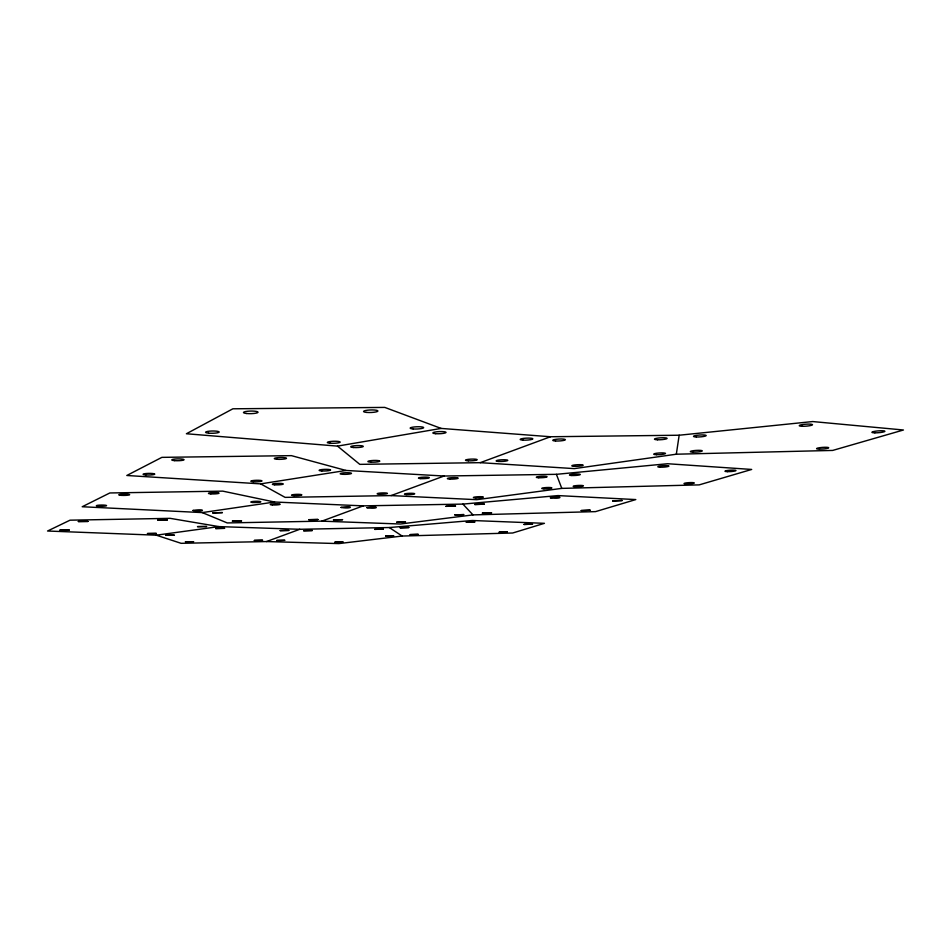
<?xml version="1.0" encoding="UTF-8"?>
<svg xmlns="http://www.w3.org/2000/svg" width="951" height="951" viewBox="0 0 951 951"><rect width="100%" height="100%" fill="white"/><g stroke="black" fill="none" stroke-linecap="round" stroke-linejoin="round"><path stroke-width="1.43" d="M676.327 454.209L679.169 435.225L812.677 421.555L903.45 429.995L832.684 450.429L676.327 454.209L574.309 468.617L480.243 462.673L359.799 464.361L337.498 446.114L186.396 433.751L232.876 408.799L384.798 407.408L441.145 428.425L550.474 436.747L679.169 435.225M266.518 541.559L299.779 529.291L389.304 527.532L472.314 520.506L544.436 523.323L512.696 533L402.142 536.043L338.877 543.592L266.518 541.559L181.106 543.318L156.285 535.187L47.55 531.015L70.029 520.185L170.122 518.343L218.932 526.604L299.779 529.291M321.83 521.148L363.246 505.861L462.899 504.101L558.011 495.59L635.803 499.572L595.516 511.626L472.992 514.895L400.347 524.013L321.83 521.148L227.241 522.931L202.242 512.589L82.202 506.74L109.829 492.963L222.772 491.132L274.566 502.021L363.246 505.861M391.075 495.59L444.069 476.023L556.406 474.323L667.602 463.731L751.682 469.449L699.175 484.879L561.779 488.386L476.76 499.679L391.075 495.59L285.098 497.373L260.693 483.869L126.804 475.488L161.872 457.36L291.446 455.648L346.021 470.46L444.069 476.023M480.243 462.673L550.474 436.747M337.498 446.114L441.145 428.425M260.693 483.869L346.021 470.46M202.242 512.589L274.566 502.021M156.285 535.187L218.932 526.604M389.304 527.532L402.142 536.043M462.899 504.101L472.992 514.895M556.406 474.323L561.779 488.386M215.651 528.518L224.543 528.316L215.651 528.518M383.241 529.077L374.706 529.362L383.241 529.125M222.391 512.589L212.715 512.862L222.391 512.589M385.607 536.114L393.797 535.841L385.654 536.067M550.379 497.825C562.457 499.513 563.681 495.174 550.427 497.765M59.972 530.135L69.185 530.028L59.972 530.135M232.401 521.136L241.625 520.934L232.448 521.089M396.626 522.277L405.471 521.98L396.626 522.277M400.228 527.793L408.799 527.508L400.228 527.793M78.339 521.517L87.932 521.41L78.339 521.517M410.119 534.64L418.333 534.367L410.166 534.593M581.168 510.604L590.321 510.188L581.216 510.544M254.321 540.453L262.535 540.263L254.321 540.453M445.96 506.336L455.493 506.027L445.96 506.336M612.634 500.939L622.239 500.511L612.706 500.88M280.165 530.61L288.819 530.408L280.165 530.61M276.765 540.513L284.931 540.311L276.812 540.465M454.828 514.907L463.933 514.598L454.899 514.848M474.811 504.494L484.392 504.173L474.811 504.494M466.287 522.23L475.001 521.933L466.347 522.182M308.825 519.698L317.931 519.496L308.825 519.698M303.666 530.717L312.261 530.515L303.666 530.717M482.395 513.171L491.536 512.874L482.395 513.171M147.488 533.547L156.285 533.44L147.488 533.547M157.842 520.042L167.269 519.935L157.842 520.042M341.04 507.442C352.548 509.415 354.39 505.029 341.04 507.442M333.48 519.876L342.526 519.674L333.48 519.876M165.783 535.27L174.437 535.151L165.854 535.223M499.216 532.191L507.382 531.918L499.216 532.191M192.958 510.485C203.811 512.625 207.235 508.321 193.053 510.414M334.978 542.165L342.931 541.975L334.978 542.165M366.979 507.691C378.129 509.653 380.578 505.314 366.979 507.691M197.546 526.616L206.545 526.509L197.546 526.616M185.409 541.82L193.683 541.713L185.493 541.785M523.989 524.441L532.501 524.156L523.989 524.441M272.366 504.945A4.993 0.606 -1.5 0 0 280.2 504.292A4.993 0.606 -1.5 0 0 273.139 503.875A4.993 0.606 -1.5 0 0 272.366 504.945M98.476 506.229A5.171 0.63 -0.8 0 0 106.583 505.659A5.171 0.63 -0.8 0 0 99.249 505.136A5.171 0.63 -0.8 0 0 98.476 506.229M121.55 495.364A5.409 0.689 -0.8 0 0 129.669 494.651A5.409 0.689 -0.8 0 0 121.538 494.151A5.409 0.689 -0.8 0 0 121.55 495.364M210.849 493.89A5.337 0.689 -1.2 0 0 219.075 493.189A5.337 0.689 -1.2 0 0 211.324 492.689A5.337 0.689 -1.2 0 0 210.849 493.89M252.907 502.485A5.076 0.63 -1.4 0 0 260.824 501.831A5.076 0.63 -1.4 0 0 253.584 501.391A5.076 0.63 -1.4 0 0 252.907 502.485M543.924 488.838A5.159 0.654 -2.7 0 0 551.901 487.958A5.159 0.654 -2.7 0 0 544.436 487.697A5.159 0.654 -2.7 0 0 543.924 488.838M475.869 497.944A4.981 0.606 -2.4 0 0 483.405 497.111A4.981 0.606 -2.4 0 0 476.011 496.874A4.981 0.606 -2.4 0 0 475.869 497.944M406.731 494.591A5.112 0.642 -2.1 0 0 414.707 493.819A5.112 0.642 -2.1 0 0 407.373 493.45A5.112 0.642 -2.1 0 0 406.731 494.591M450.025 479.114A5.468 0.737 -2.3 0 0 458.216 478.163A5.468 0.737 -2.3 0 0 450.025 477.842A5.468 0.737 -2.3 0 0 450.025 479.114M538.706 477.747A5.444 0.725 -2.7 0 0 547.11 476.796A5.444 0.725 -2.7 0 0 539.217 476.475A5.444 0.725 -2.7 0 0 538.706 477.747M294.049 495.661A5.195 0.666 -1.6 0 0 301.859 494.877A5.195 0.666 -1.6 0 0 294.085 494.508A5.195 0.666 -1.6 0 0 294.049 495.661M274.673 484.808A5.48 0.737 -1.5 0 0 283.303 484.047A5.48 0.737 -1.5 0 0 275.54 483.512A5.48 0.737 -1.5 0 0 274.673 484.808M342.835 474.311A5.67 0.796 -1.8 0 0 351.501 473.396A5.67 0.796 -1.8 0 0 343.168 472.92A5.67 0.796 -1.8 0 0 342.835 474.311M420.758 478.615A5.504 0.749 -2.2 0 0 429.365 477.735A5.504 0.749 -2.2 0 0 421.531 477.295A5.504 0.749 -2.2 0 0 420.758 478.615M379.485 494.235A5.147 0.654 -2 0 0 387.437 493.45A5.147 0.654 -2 0 0 379.972 493.082A5.147 0.654 -2 0 0 379.485 494.235M660.339 467.203A5.658 0.761 -3.3 0 0 668.945 466.097A5.658 0.761 -3.3 0 0 660.624 465.883A5.658 0.761 -3.3 0 0 660.339 467.203M727.408 471.648A5.528 0.701 -3.5 0 0 735.991 470.59A5.528 0.701 -3.5 0 0 728.062 470.388A5.528 0.701 -3.5 0 0 727.408 471.648M686.337 483.964A5.231 0.642 -3.3 0 0 694.349 483.001A5.231 0.642 -3.3 0 0 686.741 482.835A5.231 0.642 -3.3 0 0 686.337 483.964M575.331 486.769A5.195 0.654 -2.8 0 0 583.438 485.89A5.195 0.654 -2.8 0 0 576.021 485.616A5.195 0.654 -2.8 0 0 575.331 486.769M571.801 475.512A5.48 0.725 -2.9 0 0 580.336 474.549A5.48 0.725 -2.9 0 0 572.502 474.228A5.48 0.725 -2.9 0 0 571.801 475.512M145.895 474.965A5.884 0.832 -0.8 0 0 154.799 474.133A5.884 0.832 -0.8 0 0 146.038 473.527A5.884 0.832 -0.8 0 0 145.895 474.965M174.615 460.641A6.205 0.927 -0.9 0 0 184.09 459.737A6.205 0.927 -0.9 0 0 174.948 459.036A6.205 0.927 -0.9 0 0 174.615 460.641M276.872 459.262A6.11 0.915 -1.4 0 0 286.489 458.37A6.11 0.915 -1.4 0 0 277.858 457.657A6.11 0.915 -1.4 0 0 276.872 459.262M321.854 470.959A5.777 0.82 -1.7 0 0 330.627 470.032A5.777 0.82 -1.7 0 0 322.068 469.532A5.777 0.82 -1.7 0 0 321.854 470.959M253.287 481.765A5.587 0.761 -1.4 0 0 262.012 480.992A5.587 0.761 -1.4 0 0 254.036 480.421A5.587 0.761 -1.4 0 0 253.287 481.765M656.452 454.697A5.968 0.844 -3.4 0 0 665.534 453.484A5.968 0.844 -3.4 0 0 656.749 453.223A5.968 0.844 -3.4 0 0 656.452 454.697M574.297 466.311A5.706 0.785 -2.9 0 0 583.201 465.277A5.706 0.785 -2.9 0 0 575.046 464.908A5.706 0.785 -2.9 0 0 574.297 466.311M498.859 461.473A5.872 0.844 -2.6 0 0 507.81 460.379A5.872 0.844 -2.6 0 0 499.18 459.999A5.872 0.844 -2.6 0 0 498.859 461.473M555.539 440.991A6.348 0.975 -2.9 0 0 565.393 439.742A6.348 0.975 -2.9 0 0 556.264 439.267A6.348 0.975 -2.9 0 0 555.539 440.991M657.462 439.778A6.348 0.951 -3.5 0 0 667.115 438.423A6.348 0.951 -3.5 0 0 657.783 438.102A6.348 0.951 -3.5 0 0 657.462 439.778M370.64 462.15A5.956 0.868 -1.9 0 0 379.806 461.152A5.956 0.868 -1.9 0 0 371.163 460.617A5.956 0.868 -1.9 0 0 370.64 462.15M353.606 447.517A6.324 0.987 -1.8 0 0 363.306 446.423A6.324 0.987 -1.8 0 0 354.045 445.793A6.324 0.987 -1.8 0 0 353.606 447.517M435.677 433.692A6.598 1.07 -2.3 0 0 446.043 432.503A6.598 1.07 -2.3 0 0 436.711 431.79A6.598 1.07 -2.3 0 0 435.677 433.692M523.038 440.135A6.384 0.999 -2.8 0 0 532.857 438.875A6.384 0.999 -2.8 0 0 523.549 438.387A6.384 0.999 -2.8 0 0 523.038 440.135M468.32 460.819A5.908 0.856 -2.4 0 0 477.236 459.725A5.908 0.856 -2.4 0 0 468.439 459.333A5.908 0.856 -2.4 0 0 468.32 460.819M802.418 426.286A6.681 0.999 -4.2 0 0 812.511 424.717A6.681 0.999 -4.2 0 0 802.62 424.538A6.681 0.999 -4.2 0 0 802.418 426.286M874.872 432.836A6.514 0.915 -4.5 0 0 884.929 431.338A6.514 0.915 -4.5 0 0 875.526 431.183A6.514 0.915 -4.5 0 0 874.872 432.836M819.465 449.134A6.086 0.82 -4.1 0 0 828.725 447.802A6.086 0.82 -4.1 0 0 819.75 447.683A6.086 0.82 -4.1 0 0 819.465 449.134M693.041 452.153A6.027 0.844 -3.5 0 0 702.313 450.917A6.027 0.844 -3.5 0 0 693.564 450.655A6.027 0.844 -3.5 0 0 693.041 452.153M696.346 436.985A6.407 0.963 -3.7 0 0 706.224 435.606A6.407 0.963 -3.7 0 0 696.928 435.285A6.407 0.963 -3.7 0 0 696.346 436.985M208.638 433.157A6.847 1.141 -1 0 0 219.194 432.099A6.847 1.141 -1 0 0 209.256 431.183A6.847 1.141 -1 0 0 208.638 433.157M246.654 413.507A7.287 1.296 -1.1 0 0 258.03 412.318A7.287 1.296 -1.1 0 0 247.617 411.248A7.287 1.296 -1.1 0 0 246.654 413.507M366.848 412.425A7.18 1.272 -1.9 0 0 377.916 411.058A7.18 1.272 -1.9 0 0 367.466 410.202A7.18 1.272 -1.9 0 0 366.848 412.425M413.126 428.949A6.74 1.117 -2.2 0 0 423.647 427.724A6.74 1.117 -2.2 0 0 414.03 426.975A6.74 1.117 -2.2 0 0 413.126 428.949M330.377 443.249A6.455 1.022 -1.7 0 0 340.208 442.12A6.455 1.022 -1.7 0 0 330.675 441.466A6.455 1.022 -1.7 0 0 330.377 443.249"/></g></svg>
